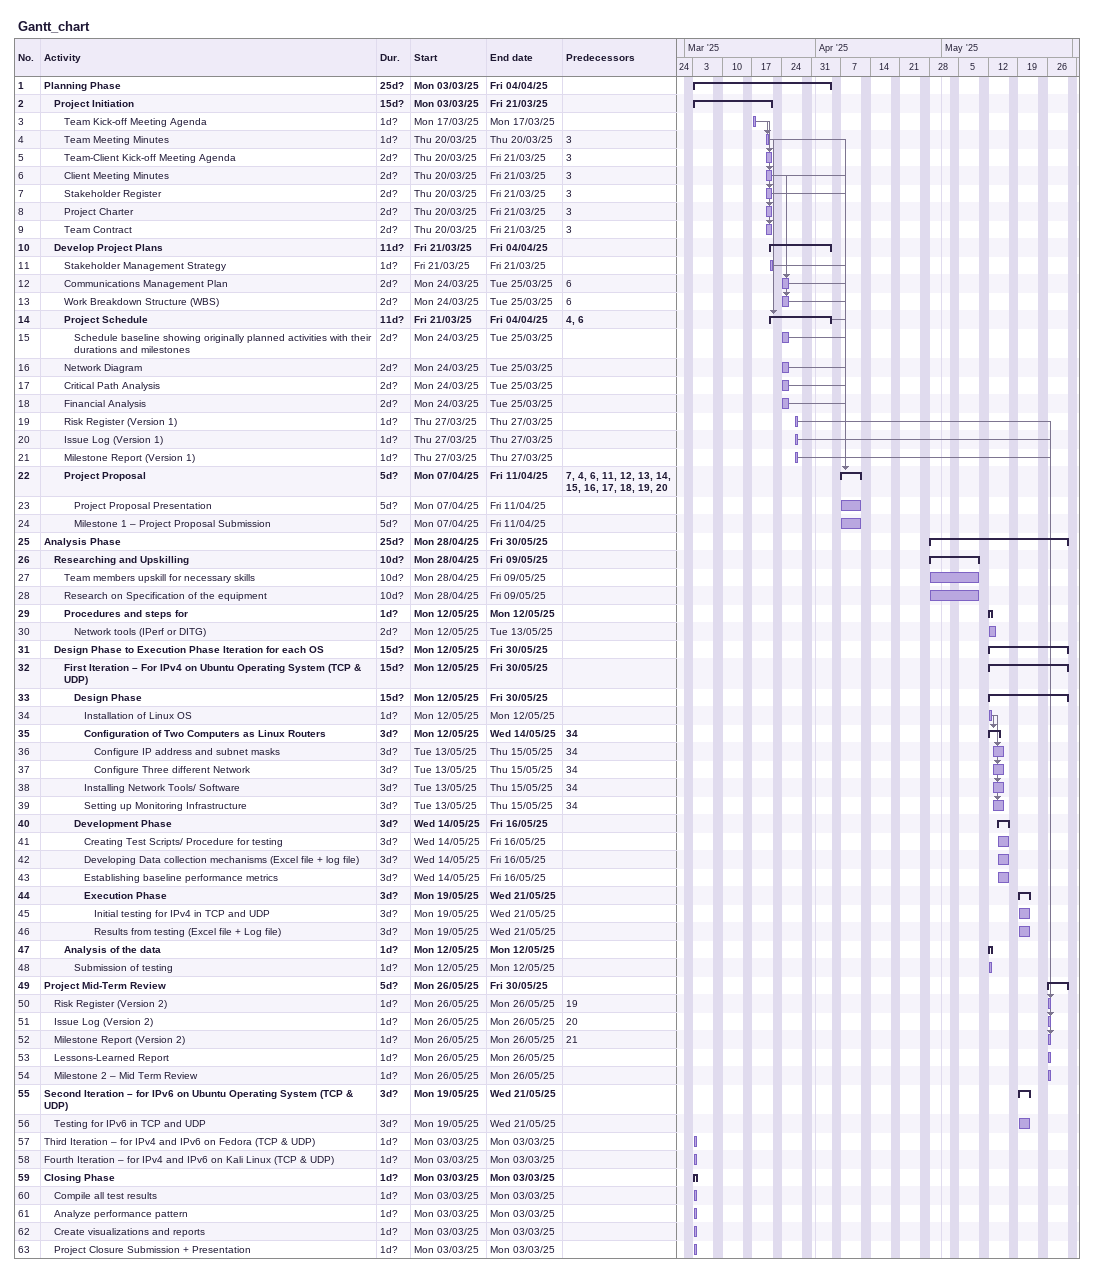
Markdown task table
Gantt_chart

| ID | Level | Task | Duration | Start | Finish | Predecessors |
|---|---|---|---|---|---|---|
| 1 | 1 | **Planning Phase** | 25d? | 2025-03-03 | 2025-04-04 |  |
| 2 | 2 | **Project Initiation** | 15d? | 2025-03-03 | 2025-03-21 |  |
| 3 | 3 | Team Kick-off Meeting Agenda | 1d? | 2025-03-17 | 2025-03-17 |  |
| 4 | 3 | Team Meeting Minutes | 1d? | 2025-03-20 | 2025-03-20 | 3 |
| 5 | 3 | Team-Client Kick-off Meeting Agenda | 2d? | 2025-03-20 | 2025-03-21 | 3 |
| 6 | 3 | Client Meeting Minutes | 2d? | 2025-03-20 | 2025-03-21 | 3 |
| 7 | 3 | Stakeholder Register | 2d? | 2025-03-20 | 2025-03-21 | 3 |
| 8 | 3 | Project Charter | 2d? | 2025-03-20 | 2025-03-21 | 3 |
| 9 | 3 | Team Contract | 2d? | 2025-03-20 | 2025-03-21 | 3 |
| 10 | 2 | **Develop Project Plans** | 11d? | 2025-03-21 | 2025-04-04 |  |
| 11 | 3 | Stakeholder Management Strategy | 1d? | 2025-03-21 | 2025-03-21 |  |
| 12 | 3 | Communications Management Plan | 2d? | 2025-03-24 | 2025-03-25 | 6 |
| 13 | 3 | Work Breakdown Structure (WBS) | 2d? | 2025-03-24 | 2025-03-25 | 6 |
| 14 | 3 | **Project Schedule** | 11d? | 2025-03-21 | 2025-04-04 | 4, 6 |
| 15 | 4 | Schedule baseline showing originally planned activities with their durations and milestones | 2d? | 2025-03-24 | 2025-03-25 |  |
| 16 | 3 | Network Diagram | 2d? | 2025-03-24 | 2025-03-25 |  |
| 17 | 3 | Critical Path Analysis | 2d? | 2025-03-24 | 2025-03-25 |  |
| 18 | 3 | Financial Analysis | 2d? | 2025-03-24 | 2025-03-25 |  |
| 19 | 3 | Risk Register (Version 1) | 1d? | 2025-03-27 | 2025-03-27 |  |
| 20 | 3 | Issue Log (Version 1) | 1d? | 2025-03-27 | 2025-03-27 |  |
| 21 | 3 | Milestone Report (Version 1) | 1d? | 2025-03-27 | 2025-03-27 |  |
| 22 | 3 | **Project Proposal** | 5d? | 2025-04-07 | 2025-04-11 | 7, 4, 6, 11, 12, 13, 14, 15, 16, 17, 18, 19, 20 |
| 23 | 4 | Project Proposal Presentation | 5d? | 2025-04-07 | 2025-04-11 |  |
| 24 | 4 | Milestone 1 – Project Proposal Submission | 5d? | 2025-04-07 | 2025-04-11 |  |
| 25 | 1 | **Analysis Phase** | 25d? | 2025-04-28 | 2025-05-30 |  |
| 26 | 2 | **Researching and Upskilling** | 10d? | 2025-04-28 | 2025-05-09 |  |
| 27 | 3 | Team members upskill for necessary skills | 10d? | 2025-04-28 | 2025-05-09 |  |
| 28 | 3 | Research on Specification of the equipment | 10d? | 2025-04-28 | 2025-05-09 |  |
| 29 | 3 | **Procedures and steps for** | 1d? | 2025-05-12 | 2025-05-12 |  |
| 30 | 4 | Network tools (IPerf or DITG) | 2d? | 2025-05-12 | 2025-05-13 |  |
| 31 | 2 | **Design Phase to Execution Phase Iteration for each OS** | 15d? | 2025-05-12 | 2025-05-30 |  |
| 32 | 3 | **First Iteration – For IPv4 on Ubuntu Operating System (TCP & UDP)** | 15d? | 2025-05-12 | 2025-05-30 |  |
| 33 | 4 | **Design Phase** | 15d? | 2025-05-12 | 2025-05-30 |  |
| 34 | 5 | Installation of Linux OS | 1d? | 2025-05-12 | 2025-05-12 |  |
| 35 | 5 | **Configuration of Two Computers as Linux Routers** | 3d? | 2025-05-12 | 2025-05-14 | 34 |
| 36 | 6 | Configure IP address and subnet masks | 3d? | 2025-05-13 | 2025-05-15 | 34 |
| 37 | 6 | Configure Three different Network | 3d? | 2025-05-13 | 2025-05-15 | 34 |
| 38 | 5 | Installing Network Tools/ Software | 3d? | 2025-05-13 | 2025-05-15 | 34 |
| 39 | 5 | Setting up Monitoring Infrastructure | 3d? | 2025-05-13 | 2025-05-15 | 34 |
| 40 | 4 | **Development Phase** | 3d? | 2025-05-14 | 2025-05-16 |  |
| 41 | 5 | Creating Test Scripts/ Procedure for testing | 3d? | 2025-05-14 | 2025-05-16 |  |
| 42 | 5 | Developing Data collection mechanisms (Excel file + log file) | 3d? | 2025-05-14 | 2025-05-16 |  |
| 43 | 5 | Establishing baseline performance metrics | 3d? | 2025-05-14 | 2025-05-16 |  |
| 44 | 5 | **Execution Phase** | 3d? | 2025-05-19 | 2025-05-21 |  |
| 45 | 6 | Initial testing for IPv4 in TCP and UDP | 3d? | 2025-05-19 | 2025-05-21 |  |
| 46 | 6 | Results from testing (Excel file + Log file) | 3d? | 2025-05-19 | 2025-05-21 |  |
| 47 | 3 | **Analysis of the data** | 1d? | 2025-05-12 | 2025-05-12 |  |
| 48 | 4 | Submission of testing | 1d? | 2025-05-12 | 2025-05-12 |  |
| 49 | 1 | **Project Mid-Term Review** | 5d? | 2025-05-26 | 2025-05-30 |  |
| 50 | 2 | Risk Register (Version 2) | 1d? | 2025-05-26 | 2025-05-26 | 19 |
| 51 | 2 | Issue Log (Version 2) | 1d? | 2025-05-26 | 2025-05-26 | 20 |
| 52 | 2 | Milestone Report (Version 2) | 1d? | 2025-05-26 | 2025-05-26 | 21 |
| 53 | 2 | Lessons-Learned Report | 1d? | 2025-05-26 | 2025-05-26 |  |
| 54 | 2 | Milestone 2 – Mid Term Review | 1d? | 2025-05-26 | 2025-05-26 |  |
| 55 | 1 | **Second Iteration – for IPv6 on Ubuntu Operating System (TCP & UDP)** | 3d? | 2025-05-19 | 2025-05-21 |  |
| 56 | 2 | Testing for IPv6 in TCP and UDP | 3d? | 2025-05-19 | 2025-05-21 |  |
| 57 | 1 | Third Iteration – for IPv4 and IPv6 on Fedora (TCP & UDP) | 1d? | 2025-03-03 | 2025-03-03 |  |
| 58 | 1 | Fourth Iteration – for IPv4 and IPv6 on Kali Linux (TCP & UDP) | 1d? | 2025-03-03 | 2025-03-03 |  |
| 59 | 1 | **Closing Phase** | 1d? | 2025-03-03 | 2025-03-03 |  |
| 60 | 2 | Compile all test results | 1d? | 2025-03-03 | 2025-03-03 |  |
| 61 | 2 | Analyze performance pattern | 1d? | 2025-03-03 | 2025-03-03 |  |
| 62 | 2 | Create visualizations and reports | 1d? | 2025-03-03 | 2025-03-03 |  |
| 63 | 2 | Project Closure Submission + Presentation | 1d? | 2025-03-03 | 2025-03-03 |  |
